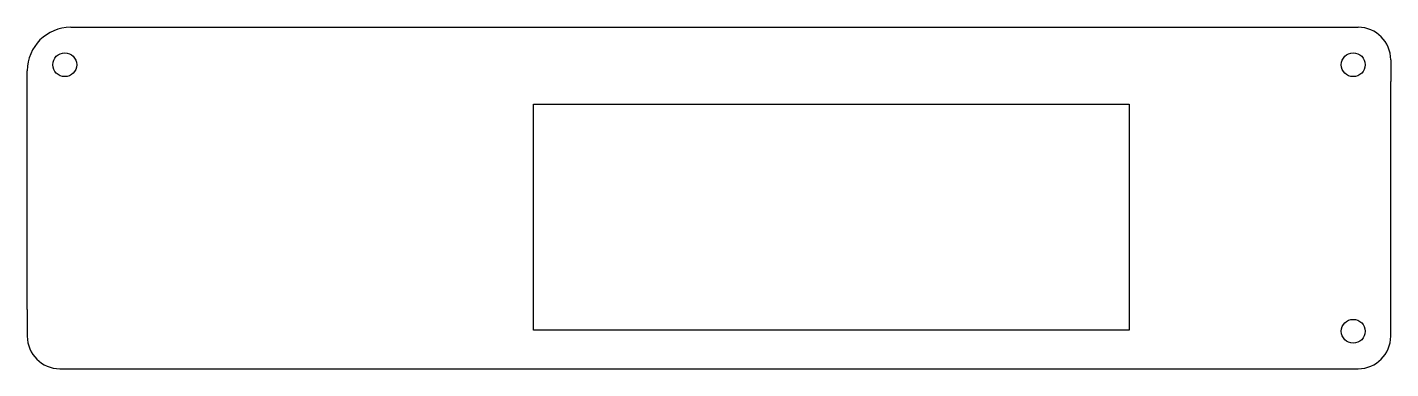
# Model space of a CAD drawing. Header units: inches. Extents: x 365 to 491, y -48 to -17.
import ezdxf

# ---------------------------------------------------------------- set-up
doc = ezdxf.new("R2010")
doc.units = ezdxf.units.IN
doc.header["$MEASUREMENT"] = 0

msp = doc.modelspace()

# ---------------------------------------------------------------- linework, layer by layer
for p, q in [((369.5, -17), (474.5, -17)), ((474.5, -17), (488, -17)), ((491, -20), (491, -22)), ((365.5, -23), (365.5, -21)), ((491, -45.45), (491, -22)), ((365.5, -43), (365.5, -23)), ((412.09, -24.09), (466.91, -24.09)), ((412.09, -44.91), (412.09, -24.09)), ((466.91, -24.09), (466.91, -44.91)), ((365.5, -43), (365.5, -45.45)), ((466.91, -44.91), (412.09, -44.91)), ((368.5, -48.45), (488, -48.45))]:
    msp.add_line(p, q)
for centre in [(368.95, -20.45), (487.55, -20.45), (487.55, -45)]:
    msp.add_circle(centre, 1.1)
for centre, radius, start, end in [((369.5, -21), 4, 90, 180), ((488, -20), 3, 0, 90), ((368.5, -45.45), 3, 180, 270), ((488, -45.45), 3, 270, 0)]:
    msp.add_arc(centre, radius, start, end)

doc.saveas('drawing.dxf')
